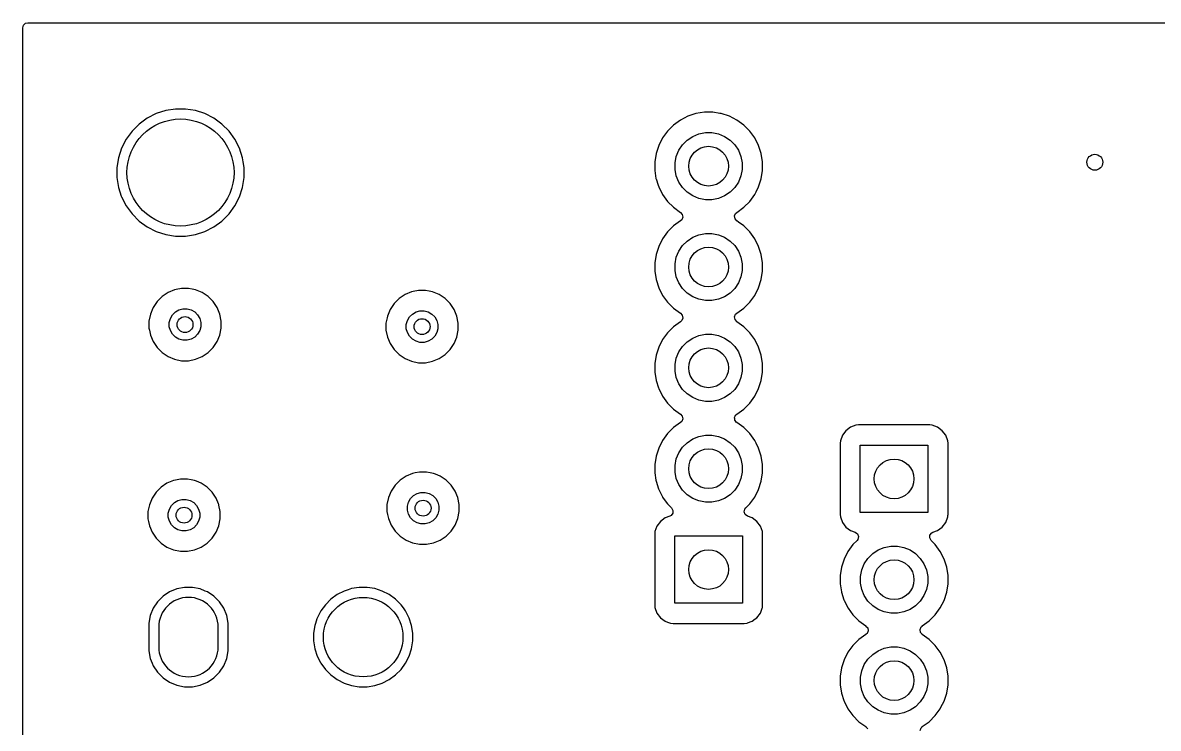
# Model space of a CAD drawing. Header units: inches. Extents: x 4.69 to 7.16, y -3.99 to -2.59.
# Drawn here: x 4.686 to 5.812, y -3.287 to -2.588 of the extents above; entities that cross this region are included whole.
import ezdxf

# ---------------------------------------------------------------- set-up
doc = ezdxf.new("R2010")
doc.units = ezdxf.units.IN
doc.header["$MEASUREMENT"] = 0
doc.layers.add('BLACK', color=250, linetype='CONTINUOUS')

msp = doc.modelspace()

# ---------------------------------------------------------------- linework, layer by layer
at = {"layer": 'BLACK', "linetype": 'CONTINUOUS'}
for p, q in [((4.6868, -2.5899), (4.6889, -2.5881)), ((4.6889, -2.5881), (4.691, -2.5876)), ((4.691, -2.5876), (7.1594, -2.5876)), ((4.686, -2.5926), (4.6868, -2.5899)), ((4.686, -2.7313), (4.686, -2.5926)), ((4.8183, -2.6778), (4.8095, -2.6823)), ((4.8278, -2.6748), (4.8183, -2.6778)), ((4.8183, -2.6778), (4.8183, -2.6778)), ((4.8376, -2.6732), (4.8278, -2.6748)), ((4.8278, -2.6748), (4.8278, -2.6748)), ((4.8475, -2.6732), (4.8376, -2.6732)), ((4.8573, -2.6748), (4.8475, -2.6732)), ((4.8667, -2.6778), (4.8573, -2.6748)), ((4.8573, -2.6748), (4.8573, -2.6748)), ((4.8573, -2.6748), (4.8573, -2.6748)), ((4.8755, -2.6823), (4.8667, -2.6778)), ((4.8667, -2.6778), (4.8667, -2.6778)), ((4.8667, -2.6778), (4.8667, -2.6778)), ((5.3536, -2.6778), (5.3456, -2.6804)), ((5.3619, -2.6764), (5.3536, -2.6778)), ((5.3536, -2.6778), (5.3536, -2.6778)), ((5.3704, -2.6764), (5.3619, -2.6764)), ((5.3771, -2.6775), (5.3704, -2.6764)), ((5.3787, -2.6778), (5.3771, -2.6775)), ((5.3867, -2.6804), (5.3787, -2.6778)), ((5.3787, -2.6778), (5.3787, -2.6778)), ((4.8015, -2.6882), (4.7945, -2.6952)), ((4.8095, -2.6823), (4.8015, -2.6882)), ((4.8015, -2.6882), (4.8015, -2.6882)), ((4.8836, -2.6882), (4.8755, -2.6823)), ((4.8906, -2.6952), (4.8836, -2.6882)), ((4.8836, -2.6882), (4.8836, -2.6882)), ((4.8836, -2.6882), (4.8836, -2.6882)), ((5.3313, -2.6891), (5.3253, -2.6951)), ((5.3381, -2.6842), (5.3313, -2.6891)), ((5.3313, -2.6891), (5.3313, -2.6891)), ((5.3456, -2.6804), (5.3381, -2.6842)), ((5.3456, -2.6804), (5.3456, -2.6804)), ((5.3942, -2.6842), (5.3867, -2.6804)), ((5.3867, -2.6804), (5.3867, -2.6804)), ((5.3867, -2.6804), (5.3867, -2.6804)), ((5.401, -2.6891), (5.3942, -2.6842)), ((5.4069, -2.6951), (5.401, -2.6891)), ((5.401, -2.6891), (5.401, -2.6891)), ((5.401, -2.6891), (5.401, -2.6891)), ((4.7945, -2.6952), (4.7886, -2.7032)), ((4.7945, -2.6952), (4.7945, -2.6952)), ((4.8964, -2.7032), (4.8906, -2.6952)), ((4.8906, -2.6952), (4.8906, -2.6952)), ((4.8906, -2.6952), (4.8906, -2.6952)), ((5.3204, -2.7019), (5.3166, -2.7094)), ((5.3253, -2.6951), (5.3204, -2.7019)), ((5.3253, -2.6951), (5.3253, -2.6951)), ((5.3449, -2.7041), (5.3504, -2.7004)), ((5.3504, -2.7004), (5.3564, -2.6979)), ((5.3564, -2.6979), (5.3629, -2.6966)), ((5.3629, -2.6966), (5.3694, -2.6966)), ((5.3694, -2.6966), (5.3759, -2.6979)), ((5.3759, -2.6979), (5.3819, -2.7004)), ((5.3819, -2.7004), (5.3874, -2.7041)), ((5.4119, -2.7019), (5.4069, -2.6951)), ((5.4069, -2.6951), (5.4069, -2.6951)), ((5.4069, -2.6951), (5.4069, -2.6951)), ((5.4157, -2.7094), (5.4119, -2.7019)), ((4.7841, -2.712), (4.7811, -2.7215)), ((4.7886, -2.7032), (4.7841, -2.712)), ((4.7841, -2.712), (4.7841, -2.712)), ((4.9009, -2.712), (4.8964, -2.7032)), ((4.904, -2.7215), (4.9009, -2.712)), ((5.3166, -2.7094), (5.314, -2.7174)), ((5.3166, -2.7094), (5.3166, -2.7094)), ((5.3366, -2.7141), (5.3403, -2.7087)), ((5.3403, -2.7087), (5.3449, -2.7041)), ((5.3874, -2.7041), (5.392, -2.7087)), ((5.392, -2.7087), (5.3957, -2.7141)), ((5.4183, -2.7174), (5.4157, -2.7094)), ((4.7811, -2.7215), (4.7795, -2.7313)), ((4.7811, -2.7215), (4.7811, -2.7215)), ((4.7811, -2.7215), (4.7811, -2.7215)), ((4.9047, -2.7257), (4.904, -2.7215)), ((5.314, -2.7174), (5.3127, -2.7257)), ((5.314, -2.7174), (5.314, -2.7174)), ((5.314, -2.7174), (5.314, -2.7174)), ((5.3328, -2.7266), (5.3341, -2.7202)), ((5.3341, -2.7202), (5.3366, -2.7141)), ((5.3957, -2.7141), (5.3982, -2.7202)), ((5.3982, -2.7202), (5.3994, -2.7266)), ((5.4196, -2.7257), (5.4183, -2.7174)), ((4.686, -2.8835), (4.686, -2.7313)), ((4.7795, -2.7313), (4.7795, -2.7412)), ((4.9055, -2.7313), (4.9047, -2.7257)), ((4.9055, -2.7412), (4.9055, -2.7313)), ((5.3127, -2.7257), (5.3127, -2.7341)), ((5.3127, -2.7341), (5.3139, -2.7421)), ((5.3328, -2.7332), (5.3328, -2.7266)), ((5.3341, -2.7396), (5.3328, -2.7332)), ((5.3994, -2.7332), (5.3982, -2.7396)), ((5.3994, -2.7266), (5.3994, -2.7332)), ((5.4183, -2.7424), (5.4196, -2.7341)), ((5.4196, -2.7341), (5.4196, -2.7257)), ((4.7795, -2.7412), (4.7811, -2.751)), ((4.904, -2.751), (4.9055, -2.7412)), ((5.3139, -2.7421), (5.314, -2.7424)), ((5.314, -2.7424), (5.316, -2.7486)), ((5.3366, -2.7457), (5.3341, -2.7396)), ((5.3403, -2.7512), (5.3366, -2.7457)), ((5.3957, -2.7457), (5.392, -2.7512)), ((5.3982, -2.7396), (5.3957, -2.7457)), ((5.4157, -2.7505), (5.4183, -2.7424)), ((4.7811, -2.751), (4.7811, -2.751)), ((4.7811, -2.751), (4.7838, -2.7595)), ((4.9009, -2.7604), (4.904, -2.751)), ((5.316, -2.7486), (5.3166, -2.7505)), ((5.3166, -2.7505), (5.3204, -2.758)), ((5.3204, -2.758), (5.3253, -2.7648)), ((5.3449, -2.7558), (5.3403, -2.7512)), ((5.3504, -2.7594), (5.3449, -2.7558)), ((5.3874, -2.7558), (5.3819, -2.7594)), ((5.392, -2.7512), (5.3874, -2.7558)), ((5.4069, -2.7648), (5.4119, -2.758)), ((5.4119, -2.758), (5.4131, -2.7555)), ((5.4131, -2.7555), (5.4157, -2.7505)), ((4.7838, -2.7595), (4.7841, -2.7604)), ((4.7841, -2.7604), (4.7886, -2.7692)), ((4.7886, -2.7692), (4.7945, -2.7773)), ((4.8906, -2.7773), (4.8964, -2.7692)), ((4.8964, -2.7692), (4.9009, -2.7604)), ((5.3253, -2.7648), (5.3253, -2.7648)), ((5.3253, -2.7648), (5.3253, -2.7648)), ((5.3253, -2.7648), (5.3313, -2.7707)), ((5.3564, -2.7619), (5.3504, -2.7594)), ((5.3629, -2.7632), (5.3564, -2.7619)), ((5.3694, -2.7632), (5.3629, -2.7632)), ((5.3759, -2.7619), (5.3694, -2.7632)), ((5.3819, -2.7594), (5.3759, -2.7619)), ((5.401, -2.7707), (5.4069, -2.7648)), ((4.7945, -2.7773), (4.7945, -2.7773)), ((4.7945, -2.7773), (4.7945, -2.7773)), ((4.7945, -2.7773), (4.8015, -2.7843)), ((4.8836, -2.7843), (4.8906, -2.7773)), ((5.3313, -2.7707), (5.3313, -2.7707)), ((5.3313, -2.7707), (5.3313, -2.7707)), ((5.3313, -2.7707), (5.3381, -2.7757)), ((5.3381, -2.7757), (5.3381, -2.7757)), ((5.3381, -2.7757), (5.3382, -2.7757)), ((5.3382, -2.7757), (5.3382, -2.7757)), ((5.3382, -2.7757), (5.3383, -2.7758)), ((5.3383, -2.7758), (5.3383, -2.7758)), ((5.3383, -2.7758), (5.34, -2.7778)), ((5.3405, -2.7805), (5.3394, -2.7831)), ((5.34, -2.7778), (5.3405, -2.7805)), ((5.3918, -2.7793), (5.3929, -2.7768)), ((5.3923, -2.7821), (5.3918, -2.7793)), ((5.3929, -2.7768), (5.394, -2.7758)), ((5.394, -2.7758), (5.3941, -2.7757)), ((5.394, -2.7758), (5.394, -2.7758)), ((5.3941, -2.7757), (5.3941, -2.7757)), ((5.3941, -2.7757), (5.3942, -2.7757)), ((5.3942, -2.7757), (5.401, -2.7707)), ((5.3942, -2.7757), (5.3942, -2.7757)), ((4.8015, -2.7843), (4.8015, -2.7843)), ((4.8015, -2.7843), (4.8015, -2.7843)), ((4.8015, -2.7843), (4.8095, -2.7901)), ((4.8095, -2.7901), (4.8183, -2.7946)), ((4.8667, -2.7946), (4.8755, -2.7901)), ((4.8755, -2.7901), (4.8836, -2.7843)), ((5.3313, -2.7891), (5.3253, -2.7951)), ((5.3381, -2.7842), (5.3313, -2.7891)), ((5.3313, -2.7891), (5.3313, -2.7891)), ((5.3382, -2.7842), (5.3381, -2.7842)), ((5.3383, -2.7841), (5.3382, -2.7841)), ((5.3382, -2.7841), (5.3382, -2.7842)), ((5.3394, -2.7831), (5.3383, -2.7841)), ((5.3383, -2.7841), (5.3383, -2.7841)), ((5.394, -2.784), (5.3923, -2.7821)), ((5.394, -2.7841), (5.394, -2.784)), ((5.3941, -2.7841), (5.394, -2.7841)), ((5.3941, -2.7842), (5.3941, -2.7841)), ((5.3942, -2.7842), (5.3941, -2.7842)), ((5.3959, -2.7854), (5.3942, -2.7842)), ((5.401, -2.7891), (5.3959, -2.7854)), ((5.4069, -2.7951), (5.401, -2.7891)), ((5.401, -2.7891), (5.401, -2.7891)), ((5.401, -2.7891), (5.401, -2.7891)), ((4.8183, -2.7946), (4.8278, -2.7977)), ((4.8278, -2.7977), (4.8376, -2.7992)), ((4.8376, -2.7992), (4.8376, -2.7992)), ((4.8376, -2.7992), (4.8475, -2.7992)), ((4.8475, -2.7992), (4.8573, -2.7977)), ((4.8475, -2.7992), (4.8475, -2.7992)), ((4.8573, -2.7977), (4.8667, -2.7946)), ((5.3204, -2.8019), (5.3166, -2.8094)), ((5.3253, -2.7951), (5.3204, -2.8019)), ((5.3253, -2.7951), (5.3253, -2.7951)), ((5.3449, -2.8041), (5.3504, -2.8004)), ((5.3504, -2.8004), (5.3564, -2.7979)), ((5.3564, -2.7979), (5.3629, -2.7966)), ((5.3629, -2.7966), (5.3694, -2.7966)), ((5.3694, -2.7966), (5.3759, -2.7979)), ((5.3759, -2.7979), (5.3819, -2.8004)), ((5.3819, -2.8004), (5.3874, -2.8041)), ((5.4119, -2.8019), (5.4069, -2.7951)), ((5.4069, -2.7951), (5.4069, -2.7951)), ((5.4069, -2.7951), (5.4069, -2.7951)), ((5.4157, -2.8094), (5.4119, -2.8019)), ((5.3166, -2.8094), (5.314, -2.8174)), ((5.3166, -2.8094), (5.3166, -2.8094)), ((5.3341, -2.8202), (5.3366, -2.8141)), ((5.3366, -2.8141), (5.3403, -2.8087)), ((5.3403, -2.8087), (5.3449, -2.8041)), ((5.3874, -2.8041), (5.392, -2.8087)), ((5.392, -2.8087), (5.3957, -2.8141)), ((5.3957, -2.8141), (5.3982, -2.8202)), ((5.4183, -2.8174), (5.4157, -2.8094)), ((5.314, -2.8174), (5.3127, -2.8257)), ((5.3127, -2.8257), (5.3127, -2.8341)), ((5.314, -2.8174), (5.314, -2.8174)), ((5.314, -2.8174), (5.314, -2.8174)), ((5.3328, -2.8266), (5.3341, -2.8202)), ((5.3982, -2.8202), (5.3994, -2.8266)), ((5.4196, -2.8257), (5.4183, -2.8174)), ((5.4196, -2.8341), (5.4196, -2.8257)), ((5.3127, -2.8341), (5.314, -2.8424)), ((5.3328, -2.8332), (5.3328, -2.8266)), ((5.3341, -2.8396), (5.3328, -2.8332)), ((5.3994, -2.8332), (5.3982, -2.8396)), ((5.3994, -2.8266), (5.3994, -2.8332)), ((5.4183, -2.8424), (5.4196, -2.8341)), ((5.314, -2.8424), (5.314, -2.8424)), ((5.314, -2.8424), (5.3166, -2.8505)), ((5.3366, -2.8457), (5.3341, -2.8396)), ((5.3403, -2.8512), (5.3366, -2.8457)), ((5.3957, -2.8457), (5.392, -2.8512)), ((5.3982, -2.8396), (5.3957, -2.8457)), ((5.4157, -2.8505), (5.4183, -2.8424)), ((4.8242, -2.8592), (4.8192, -2.8642)), ((4.8301, -2.8553), (4.8242, -2.8592)), ((4.8242, -2.8592), (4.8242, -2.8592)), ((4.8366, -2.8526), (4.8301, -2.8553)), ((4.8383, -2.8523), (4.8366, -2.8526)), ((4.8366, -2.8526), (4.8366, -2.8526)), ((4.8366, -2.8526), (4.8366, -2.8526)), ((4.8435, -2.8512), (4.8383, -2.8523)), ((4.8505, -2.8512), (4.8435, -2.8512)), ((4.8435, -2.8512), (4.8435, -2.8512)), ((4.854, -2.8519), (4.8505, -2.8512)), ((4.8505, -2.8512), (4.8505, -2.8512)), ((4.8574, -2.8526), (4.854, -2.8519)), ((4.8589, -2.8532), (4.8574, -2.8526)), ((4.8574, -2.8526), (4.8574, -2.8526)), ((4.8574, -2.8526), (4.8574, -2.8526)), ((4.8639, -2.8553), (4.8589, -2.8532)), ((4.8698, -2.8592), (4.8639, -2.8553)), ((4.8748, -2.8642), (4.8698, -2.8592)), ((5.0651, -2.8573), (5.0592, -2.8612)), ((5.0716, -2.8546), (5.0651, -2.8573)), ((5.0733, -2.8543), (5.0716, -2.8546)), ((5.0716, -2.8546), (5.0716, -2.8546)), ((5.0716, -2.8546), (5.0716, -2.8546)), ((5.0785, -2.8532), (5.0733, -2.8543)), ((5.0855, -2.8532), (5.0785, -2.8532)), ((5.0785, -2.8532), (5.0785, -2.8532)), ((5.089, -2.8539), (5.0855, -2.8532)), ((5.0855, -2.8532), (5.0855, -2.8532)), ((5.0924, -2.8546), (5.089, -2.8539)), ((5.0941, -2.8553), (5.0924, -2.8546)), ((5.0924, -2.8546), (5.0924, -2.8546)), ((5.0924, -2.8546), (5.0924, -2.8546)), ((5.0989, -2.8573), (5.0941, -2.8553)), ((5.1048, -2.8612), (5.0989, -2.8573)), ((5.3166, -2.8505), (5.3166, -2.8505)), ((5.3166, -2.8505), (5.3204, -2.858)), ((5.3204, -2.858), (5.3253, -2.8648)), ((5.3449, -2.8558), (5.3403, -2.8512)), ((5.3504, -2.8594), (5.3449, -2.8558)), ((5.3564, -2.8619), (5.3504, -2.8594)), ((5.3819, -2.8594), (5.3759, -2.8619)), ((5.3874, -2.8558), (5.3819, -2.8594)), ((5.392, -2.8512), (5.3874, -2.8558)), ((5.4069, -2.8648), (5.4119, -2.858)), ((5.4119, -2.858), (5.4157, -2.8505)), ((4.815, -2.8707), (4.8126, -2.8766)), ((4.8153, -2.8701), (4.815, -2.8707)), ((4.8179, -2.8662), (4.8153, -2.8701)), ((4.8192, -2.8642), (4.8179, -2.8662)), ((4.8192, -2.8642), (4.8192, -2.8642)), ((4.8787, -2.8701), (4.8748, -2.8642)), ((4.8814, -2.8766), (4.8787, -2.8701)), ((5.0542, -2.8662), (5.0503, -2.8721)), ((5.0592, -2.8612), (5.0542, -2.8662)), ((5.0542, -2.8662), (5.0542, -2.8662)), ((5.0592, -2.8612), (5.0592, -2.8612)), ((5.1098, -2.8662), (5.1048, -2.8612)), ((5.1137, -2.8721), (5.1098, -2.8662)), ((5.3253, -2.8648), (5.3253, -2.8648)), ((5.3253, -2.8648), (5.3253, -2.8648)), ((5.3253, -2.8648), (5.3313, -2.8707)), ((5.3313, -2.8707), (5.3313, -2.8707)), ((5.3313, -2.8707), (5.3313, -2.8707)), ((5.3313, -2.8707), (5.3381, -2.8757)), ((5.3629, -2.8632), (5.3564, -2.8619)), ((5.3694, -2.8632), (5.3629, -2.8632)), ((5.3759, -2.8619), (5.3694, -2.8632)), ((5.3942, -2.8757), (5.401, -2.8707)), ((5.401, -2.8707), (5.4069, -2.8648)), ((4.8126, -2.8766), (4.8112, -2.8835)), ((4.8314, -2.8849), (4.8325, -2.881)), ((4.8325, -2.881), (4.8345, -2.8774)), ((4.8345, -2.8774), (4.8374, -2.8745)), ((4.8374, -2.8745), (4.841, -2.8725)), ((4.841, -2.8725), (4.8449, -2.8714)), ((4.8449, -2.8714), (4.8491, -2.8714)), ((4.8491, -2.8714), (4.853, -2.8725)), ((4.853, -2.8725), (4.8566, -2.8745)), ((4.8566, -2.8745), (4.8595, -2.8774)), ((4.8595, -2.8774), (4.8615, -2.881)), ((4.8615, -2.881), (4.8626, -2.8849)), ((4.8828, -2.8835), (4.8814, -2.8766)), ((5.0473, -2.8803), (5.0462, -2.8855)), ((5.0476, -2.8786), (5.0473, -2.8803)), ((5.0503, -2.8721), (5.0476, -2.8786)), ((5.0476, -2.8786), (5.0476, -2.8786)), ((5.0476, -2.8786), (5.0476, -2.8786)), ((5.0675, -2.883), (5.0695, -2.8794)), ((5.0695, -2.8794), (5.0724, -2.8765)), ((5.0724, -2.8765), (5.076, -2.8745)), ((5.076, -2.8745), (5.0799, -2.8734)), ((5.0799, -2.8734), (5.0841, -2.8734)), ((5.0841, -2.8734), (5.088, -2.8745)), ((5.088, -2.8745), (5.0916, -2.8765)), ((5.0916, -2.8765), (5.0945, -2.8794)), ((5.0945, -2.8794), (5.0965, -2.883)), ((5.1164, -2.8786), (5.1137, -2.8721)), ((5.1178, -2.8855), (5.1164, -2.8786)), ((5.3381, -2.8757), (5.3381, -2.8757)), ((5.3381, -2.8757), (5.3382, -2.8757)), ((5.3382, -2.8757), (5.3382, -2.8757)), ((5.3382, -2.8757), (5.3383, -2.8758)), ((5.3383, -2.8758), (5.3383, -2.8758)), ((5.3383, -2.8758), (5.34, -2.8778)), ((5.3405, -2.8805), (5.3394, -2.8831)), ((5.34, -2.8778), (5.3405, -2.8805)), ((5.3918, -2.8793), (5.3929, -2.8768)), ((5.3923, -2.8821), (5.3918, -2.8793)), ((5.394, -2.884), (5.3923, -2.8821)), ((5.3929, -2.8768), (5.394, -2.8758)), ((5.394, -2.8758), (5.3941, -2.8757)), ((5.394, -2.8758), (5.394, -2.8758)), ((5.3941, -2.8757), (5.3941, -2.8757)), ((5.3941, -2.8757), (5.3942, -2.8757)), ((5.3942, -2.8757), (5.3942, -2.8757)), ((4.686, -3.0725), (4.686, -2.8835)), ((4.8112, -2.8835), (4.8112, -2.8905)), ((4.8112, -2.8905), (4.8116, -2.8925)), ((4.8116, -2.8925), (4.8126, -2.8974)), ((4.8314, -2.8891), (4.8314, -2.8849)), ((4.8325, -2.893), (4.8314, -2.8891)), ((4.8345, -2.8966), (4.8325, -2.893)), ((4.8615, -2.893), (4.8595, -2.8966)), ((4.8626, -2.8891), (4.8615, -2.893)), ((4.8626, -2.8849), (4.8626, -2.8891)), ((4.8814, -2.8974), (4.8828, -2.8905)), ((4.8828, -2.8855), (4.8828, -2.8835)), ((4.8828, -2.8905), (4.8828, -2.8855)), ((5.0462, -2.8855), (5.0462, -2.8925)), ((5.0462, -2.8855), (5.0462, -2.8855)), ((5.0462, -2.8925), (5.0476, -2.8994)), ((5.0664, -2.8869), (5.0675, -2.883)), ((5.0664, -2.8911), (5.0664, -2.8869)), ((5.0675, -2.895), (5.0664, -2.8911)), ((5.0965, -2.883), (5.0976, -2.8869)), ((5.0976, -2.8911), (5.0965, -2.895)), ((5.0976, -2.8869), (5.0976, -2.8911)), ((5.1164, -2.8994), (5.1178, -2.8925)), ((5.1178, -2.8925), (5.1178, -2.8855)), ((5.3313, -2.8891), (5.3253, -2.8951)), ((5.3381, -2.8842), (5.3313, -2.8891)), ((5.3313, -2.8891), (5.3313, -2.8891)), ((5.3382, -2.8842), (5.3381, -2.8842)), ((5.3383, -2.8841), (5.3382, -2.8841)), ((5.3382, -2.8841), (5.3382, -2.8842)), ((5.3394, -2.8831), (5.3383, -2.8841)), ((5.3383, -2.8841), (5.3383, -2.8841)), ((5.394, -2.8841), (5.394, -2.884)), ((5.3941, -2.8841), (5.394, -2.8841)), ((5.3941, -2.8842), (5.3941, -2.8841)), ((5.3942, -2.8842), (5.3941, -2.8842)), ((5.401, -2.8891), (5.3942, -2.8842)), ((5.3942, -2.8842), (5.3942, -2.8842)), ((5.4069, -2.8951), (5.401, -2.8891)), ((5.401, -2.8891), (5.401, -2.8891)), ((5.401, -2.8891), (5.401, -2.8891)), ((4.8126, -2.8974), (4.8153, -2.9039)), ((4.8153, -2.9039), (4.8192, -2.9098)), ((4.8374, -2.8995), (4.8345, -2.8966)), ((4.841, -2.9015), (4.8374, -2.8995)), ((4.8449, -2.9026), (4.841, -2.9015)), ((4.8491, -2.9026), (4.8449, -2.9026)), ((4.853, -2.9015), (4.8491, -2.9026)), ((4.8566, -2.8995), (4.853, -2.9015)), ((4.8595, -2.8966), (4.8566, -2.8995)), ((4.8748, -2.9098), (4.8787, -2.9039)), ((4.8787, -2.9039), (4.8814, -2.8974)), ((5.0476, -2.8994), (5.0503, -2.9059)), ((5.0695, -2.8986), (5.0675, -2.895)), ((5.0724, -2.9015), (5.0695, -2.8986)), ((5.076, -2.9035), (5.0724, -2.9015)), ((5.0799, -2.9046), (5.076, -2.9035)), ((5.0841, -2.9046), (5.0799, -2.9046)), ((5.088, -2.9035), (5.0841, -2.9046)), ((5.0916, -2.9015), (5.088, -2.9035)), ((5.0945, -2.8986), (5.0916, -2.9015)), ((5.0965, -2.895), (5.0945, -2.8986)), ((5.1137, -2.9059), (5.1164, -2.8994)), ((5.3204, -2.9019), (5.3166, -2.9094)), ((5.3253, -2.8951), (5.3204, -2.9019)), ((5.3253, -2.8951), (5.3253, -2.8951)), ((5.3403, -2.9087), (5.3449, -2.9041)), ((5.3449, -2.9041), (5.3504, -2.9004)), ((5.3504, -2.9004), (5.3564, -2.8979)), ((5.3564, -2.8979), (5.3629, -2.8966)), ((5.3629, -2.8966), (5.3694, -2.8966)), ((5.3694, -2.8966), (5.3759, -2.8979)), ((5.3759, -2.8979), (5.3819, -2.9004)), ((5.3819, -2.9004), (5.3874, -2.9041)), ((5.3874, -2.9041), (5.392, -2.9087)), ((5.4119, -2.9019), (5.4069, -2.8951)), ((5.4069, -2.8951), (5.4069, -2.8951)), ((5.4069, -2.8951), (5.4069, -2.8951)), ((5.4157, -2.9094), (5.4119, -2.9019)), ((4.8192, -2.9098), (4.8242, -2.9148)), ((4.8242, -2.9148), (4.8301, -2.9187)), ((4.8639, -2.9187), (4.8698, -2.9148)), ((4.8698, -2.9148), (4.8748, -2.9098)), ((5.0503, -2.9059), (5.0542, -2.9118)), ((5.0542, -2.9118), (5.0592, -2.9168)), ((5.1048, -2.9168), (5.1098, -2.9118)), ((5.1098, -2.9118), (5.1137, -2.9059)), ((5.3166, -2.9094), (5.314, -2.9174)), ((5.3166, -2.9094), (5.3166, -2.9094)), ((5.3341, -2.9202), (5.3366, -2.9141)), ((5.3366, -2.9141), (5.3403, -2.9087)), ((5.392, -2.9087), (5.3957, -2.9141)), ((5.3957, -2.9141), (5.3982, -2.9202)), ((5.4183, -2.9174), (5.4157, -2.9094)), ((4.8301, -2.9187), (4.8366, -2.9214)), ((4.8366, -2.9214), (4.8435, -2.9228)), ((4.8435, -2.9228), (4.8435, -2.9228)), ((4.8435, -2.9228), (4.8505, -2.9228)), ((4.8505, -2.9228), (4.8574, -2.9214)), ((4.8505, -2.9228), (4.8505, -2.9228)), ((4.8574, -2.9214), (4.8639, -2.9187)), ((5.0592, -2.9168), (5.0651, -2.9207)), ((5.0651, -2.9207), (5.0716, -2.9234)), ((5.0716, -2.9234), (5.0785, -2.9248)), ((5.0785, -2.9248), (5.0785, -2.9248)), ((5.0785, -2.9248), (5.0855, -2.9248)), ((5.0855, -2.9248), (5.0924, -2.9234)), ((5.0855, -2.9248), (5.0855, -2.9248)), ((5.0924, -2.9234), (5.0989, -2.9207)), ((5.0989, -2.9207), (5.1048, -2.9168)), ((5.314, -2.9174), (5.3127, -2.9257)), ((5.3127, -2.9257), (5.3127, -2.9341)), ((5.314, -2.9174), (5.314, -2.9174)), ((5.314, -2.9174), (5.314, -2.9174)), ((5.3328, -2.9266), (5.3341, -2.9202)), ((5.3328, -2.9332), (5.3328, -2.9266)), ((5.3982, -2.9202), (5.3994, -2.9266)), ((5.3994, -2.9266), (5.3994, -2.9332)), ((5.4196, -2.9257), (5.4183, -2.9174)), ((5.4196, -2.9341), (5.4196, -2.9257)), ((5.3127, -2.9341), (5.314, -2.9423)), ((5.3341, -2.9396), (5.3328, -2.9332)), ((5.3994, -2.9332), (5.3982, -2.9396)), ((5.4183, -2.9424), (5.4196, -2.9341)), ((5.314, -2.9423), (5.314, -2.9424)), ((5.314, -2.9424), (5.3163, -2.9496)), ((5.3163, -2.9496), (5.3166, -2.9505)), ((5.3366, -2.9457), (5.3341, -2.9396)), ((5.3403, -2.9512), (5.3366, -2.9457)), ((5.3957, -2.9457), (5.392, -2.9512)), ((5.3982, -2.9396), (5.3957, -2.9457)), ((5.4157, -2.9505), (5.4183, -2.9424)), ((5.3166, -2.9505), (5.3204, -2.958)), ((5.3204, -2.958), (5.3253, -2.9648)), ((5.3449, -2.9558), (5.3403, -2.9512)), ((5.3504, -2.9594), (5.3449, -2.9558)), ((5.3564, -2.9619), (5.3504, -2.9594)), ((5.3819, -2.9594), (5.3759, -2.9619)), ((5.3874, -2.9558), (5.3819, -2.9594)), ((5.392, -2.9512), (5.3874, -2.9558)), ((5.4069, -2.9648), (5.4119, -2.958)), ((5.4119, -2.958), (5.4157, -2.9505)), ((5.3253, -2.9648), (5.3253, -2.9648)), ((5.3253, -2.9648), (5.3253, -2.9648)), ((5.3253, -2.9648), (5.3313, -2.9707)), ((5.3313, -2.9707), (5.3313, -2.9707)), ((5.3313, -2.9707), (5.3313, -2.9707)), ((5.3313, -2.9707), (5.3381, -2.9757)), ((5.3629, -2.9632), (5.3564, -2.9619)), ((5.3694, -2.9632), (5.3629, -2.9632)), ((5.3759, -2.9619), (5.3694, -2.9632)), ((5.3942, -2.9757), (5.401, -2.9707)), ((5.401, -2.9707), (5.4069, -2.9648)), ((5.3381, -2.9757), (5.3381, -2.9757)), ((5.3381, -2.9757), (5.3382, -2.9757)), ((5.3382, -2.9757), (5.3382, -2.9757)), ((5.3382, -2.9757), (5.3383, -2.9758)), ((5.3383, -2.9758), (5.3383, -2.9758)), ((5.3383, -2.9758), (5.34, -2.9778)), ((5.3394, -2.9831), (5.3383, -2.9841)), ((5.3405, -2.9805), (5.3394, -2.9831)), ((5.34, -2.9778), (5.3405, -2.9805)), ((5.3918, -2.9791), (5.3924, -2.9779)), ((5.3918, -2.9792), (5.3918, -2.9791)), ((5.3918, -2.9793), (5.3918, -2.9792)), ((5.392, -2.9805), (5.3918, -2.9793)), ((5.392, -2.9806), (5.392, -2.9805)), ((5.3922, -2.9819), (5.392, -2.9806)), ((5.3922, -2.982), (5.3922, -2.9819)), ((5.3923, -2.9821), (5.3922, -2.982)), ((5.3931, -2.983), (5.3923, -2.9821)), ((5.3924, -2.9779), (5.3929, -2.9768)), ((5.3929, -2.9768), (5.393, -2.9767)), ((5.393, -2.9766), (5.3932, -2.9765)), ((5.393, -2.9767), (5.393, -2.9766)), ((5.3939, -2.984), (5.3931, -2.983)), ((5.3932, -2.9765), (5.394, -2.9758)), ((5.394, -2.9758), (5.3941, -2.9757)), ((5.394, -2.9758), (5.394, -2.9758)), ((5.3941, -2.9757), (5.3941, -2.9757)), ((5.3941, -2.9757), (5.3942, -2.9757)), ((5.3942, -2.9757), (5.3942, -2.9757)), ((5.3313, -2.9891), (5.3253, -2.9951)), ((5.3381, -2.9842), (5.3313, -2.9891)), ((5.3313, -2.9891), (5.3313, -2.9891)), ((5.3382, -2.9842), (5.3381, -2.9842)), ((5.3383, -2.9841), (5.3382, -2.9841)), ((5.3382, -2.9841), (5.3382, -2.9842)), ((5.3383, -2.9841), (5.3383, -2.9841)), ((5.3941, -2.9842), (5.3939, -2.984)), ((5.3942, -2.9842), (5.3941, -2.9842)), ((5.401, -2.9891), (5.3942, -2.9842)), ((5.4069, -2.9951), (5.401, -2.9891)), ((5.401, -2.9891), (5.401, -2.9891)), ((5.401, -2.9891), (5.401, -2.9891)), ((5.5022, -2.9922), (5.4988, -2.9968)), ((5.5068, -2.9888), (5.5022, -2.9922)), ((5.5122, -2.9868), (5.5068, -2.9888)), ((5.5068, -2.9888), (5.5068, -2.9888)), ((5.5146, -2.9865), (5.5122, -2.9868)), ((5.5122, -2.9868), (5.5122, -2.9868)), ((5.5854, -2.9865), (5.5146, -2.9865)), ((5.5146, -2.9865), (5.5146, -2.9865)), ((5.5878, -2.9868), (5.5854, -2.9865)), ((5.5854, -2.9865), (5.5854, -2.9865)), ((5.5932, -2.9888), (5.5878, -2.9868)), ((5.5878, -2.9868), (5.5878, -2.9868)), ((5.5978, -2.9922), (5.5932, -2.9888)), ((5.5932, -2.9888), (5.5932, -2.9888)), ((5.6012, -2.9968), (5.5978, -2.9922)), ((5.3204, -3.0019), (5.3166, -3.0094)), ((5.3253, -2.9951), (5.3204, -3.0019)), ((5.3253, -2.9951), (5.3253, -2.9951)), ((5.3403, -3.0087), (5.3449, -3.0041)), ((5.3449, -3.0041), (5.3504, -3.0004)), ((5.3504, -3.0004), (5.3564, -2.9979)), ((5.3564, -2.9979), (5.3629, -2.9966)), ((5.3629, -2.9966), (5.3694, -2.9966)), ((5.3694, -2.9966), (5.3759, -2.9979)), ((5.3759, -2.9979), (5.3819, -3.0004)), ((5.3819, -3.0004), (5.3874, -3.0041)), ((5.3874, -3.0041), (5.392, -3.0087)), ((5.4119, -3.0019), (5.4069, -2.9951)), ((5.4069, -2.9951), (5.4069, -2.9951)), ((5.4069, -2.9951), (5.4069, -2.9951)), ((5.4133, -3.0046), (5.4119, -3.0019)), ((5.4157, -3.0094), (5.4133, -3.0046)), ((5.4968, -3.0022), (5.4965, -3.0046)), ((5.4965, -3.0046), (5.4965, -3.0754)), ((5.4988, -2.9968), (5.4968, -3.0022)), ((5.4968, -3.0022), (5.4968, -3.0022)), ((5.4988, -2.9968), (5.4988, -2.9968)), ((5.6032, -3.0022), (5.6012, -2.9968)), ((5.6012, -2.9968), (5.6012, -2.9968)), ((5.6035, -3.0046), (5.6032, -3.0022)), ((5.6032, -3.0022), (5.6032, -3.0022)), ((5.6035, -3.0754), (5.6035, -3.0046)), ((5.6035, -3.0046), (5.6035, -3.0046)), ((5.314, -3.0174), (5.3127, -3.0257)), ((5.3166, -3.0094), (5.314, -3.0174)), ((5.314, -3.0174), (5.314, -3.0174)), ((5.314, -3.0174), (5.314, -3.0174)), ((5.3166, -3.0094), (5.3166, -3.0094)), ((5.3341, -3.0202), (5.3366, -3.0141)), ((5.3366, -3.0141), (5.3403, -3.0087)), ((5.392, -3.0087), (5.3957, -3.0141)), ((5.3957, -3.0141), (5.3982, -3.0202)), ((5.4183, -3.0174), (5.4157, -3.0094)), ((5.4196, -3.0257), (5.4183, -3.0174)), ((5.5165, -3.0735), (5.5165, -3.0065)), ((5.5165, -3.0065), (5.5835, -3.0065)), ((5.5835, -3.0065), (5.5835, -3.0735)), ((5.3127, -3.0257), (5.3127, -3.0341)), ((5.3328, -3.0266), (5.3341, -3.0202)), ((5.3328, -3.0332), (5.3328, -3.0266)), ((5.3982, -3.0202), (5.3994, -3.0266)), ((5.3994, -3.0266), (5.3994, -3.0332)), ((5.4196, -3.0341), (5.4196, -3.0257)), ((5.0661, -3.0373), (5.0602, -3.0412)), ((5.0726, -3.0346), (5.0661, -3.0373)), ((5.075, -3.0341), (5.0726, -3.0346)), ((5.0726, -3.0346), (5.0726, -3.0346)), ((5.0726, -3.0346), (5.0726, -3.0346)), ((5.0795, -3.0332), (5.075, -3.0341)), ((5.0865, -3.0332), (5.0795, -3.0332)), ((5.0795, -3.0332), (5.0795, -3.0332)), ((5.09, -3.0339), (5.0865, -3.0332)), ((5.0865, -3.0332), (5.0865, -3.0332)), ((5.0934, -3.0346), (5.09, -3.0339)), ((5.0953, -3.0354), (5.0934, -3.0346)), ((5.0934, -3.0346), (5.0934, -3.0346)), ((5.0934, -3.0346), (5.0934, -3.0346)), ((5.0999, -3.0373), (5.0953, -3.0354)), ((5.1058, -3.0412), (5.0999, -3.0373)), ((5.3127, -3.0341), (5.3138, -3.0412)), ((5.3341, -3.0396), (5.3328, -3.0332)), ((5.3366, -3.0457), (5.3341, -3.0396)), ((5.3982, -3.0396), (5.3957, -3.0457)), ((5.3994, -3.0332), (5.3982, -3.0396)), ((5.4183, -3.0424), (5.4196, -3.0341)), ((4.8232, -3.0482), (4.8182, -3.0532)), ((4.8291, -3.0443), (4.8232, -3.0482)), ((4.8232, -3.0482), (4.8232, -3.0482)), ((4.8356, -3.0416), (4.8291, -3.0443)), ((4.8375, -3.0412), (4.8356, -3.0416)), ((4.8356, -3.0416), (4.8356, -3.0416)), ((4.8356, -3.0416), (4.8356, -3.0416)), ((4.8425, -3.0402), (4.8375, -3.0412)), ((4.8495, -3.0402), (4.8425, -3.0402)), ((4.8425, -3.0402), (4.8425, -3.0402)), ((4.853, -3.0409), (4.8495, -3.0402)), ((4.8495, -3.0402), (4.8495, -3.0402)), ((4.8564, -3.0416), (4.853, -3.0409)), ((4.8583, -3.0424), (4.8564, -3.0416)), ((4.8564, -3.0416), (4.8564, -3.0416)), ((4.8564, -3.0416), (4.8564, -3.0416)), ((4.8629, -3.0443), (4.8583, -3.0424)), ((4.8688, -3.0482), (4.8629, -3.0443)), ((4.8738, -3.0532), (4.8688, -3.0482)), ((5.0552, -3.0462), (5.0513, -3.0521)), ((5.0602, -3.0412), (5.0552, -3.0462)), ((5.0552, -3.0462), (5.0552, -3.0462)), ((5.0602, -3.0412), (5.0602, -3.0412)), ((5.1108, -3.0462), (5.1058, -3.0412)), ((5.1147, -3.0521), (5.1108, -3.0462)), ((5.3138, -3.0412), (5.314, -3.0424)), ((5.314, -3.0424), (5.3164, -3.0498)), ((5.3164, -3.0498), (5.3166, -3.0505)), ((5.3166, -3.0505), (5.3203, -3.0578)), ((5.3403, -3.0512), (5.3366, -3.0457)), ((5.3449, -3.0558), (5.3403, -3.0512)), ((5.392, -3.0512), (5.3874, -3.0558)), ((5.3957, -3.0457), (5.392, -3.0512)), ((5.4119, -3.058), (5.4157, -3.0505)), ((5.4157, -3.0505), (5.4183, -3.0424)), ((4.8143, -3.0591), (4.8116, -3.0656)), ((4.8182, -3.0532), (4.8143, -3.0591)), ((4.8182, -3.0532), (4.8182, -3.0532)), ((4.8364, -3.0635), (4.84, -3.0615)), ((4.84, -3.0615), (4.8439, -3.0604)), ((4.8439, -3.0604), (4.8481, -3.0604)), ((4.8481, -3.0604), (4.852, -3.0615)), ((4.852, -3.0615), (4.8556, -3.0635)), ((4.8777, -3.0591), (4.8738, -3.0532)), ((4.8801, -3.0648), (4.8777, -3.0591)), ((5.0486, -3.0586), (5.0472, -3.0655)), ((5.0513, -3.0521), (5.0486, -3.0586)), ((5.0685, -3.063), (5.0705, -3.0594)), ((5.0705, -3.0594), (5.0734, -3.0565)), ((5.0734, -3.0565), (5.077, -3.0545)), ((5.077, -3.0545), (5.0809, -3.0534)), ((5.0809, -3.0534), (5.0851, -3.0534)), ((5.0851, -3.0534), (5.089, -3.0545)), ((5.089, -3.0545), (5.0926, -3.0565)), ((5.0926, -3.0565), (5.0955, -3.0594)), ((5.0955, -3.0594), (5.0975, -3.063)), ((5.1174, -3.0586), (5.1147, -3.0521)), ((5.1188, -3.0655), (5.1174, -3.0586)), ((5.3203, -3.0578), (5.3204, -3.058)), ((5.3204, -3.058), (5.3212, -3.0591)), ((5.3212, -3.0591), (5.3253, -3.0648)), ((5.3504, -3.0594), (5.3449, -3.0558)), ((5.3564, -3.0619), (5.3504, -3.0594)), ((5.3629, -3.0632), (5.3564, -3.0619)), ((5.3759, -3.0619), (5.3694, -3.0632)), ((5.3819, -3.0594), (5.3759, -3.0619)), ((5.3874, -3.0558), (5.3819, -3.0594)), ((5.4069, -3.0648), (5.4119, -3.058)), ((4.686, -3.1831), (4.686, -3.0725)), ((4.8116, -3.0656), (4.8102, -3.0725)), ((4.8102, -3.0725), (4.8102, -3.0795)), ((4.8304, -3.0739), (4.8315, -3.07)), ((4.8315, -3.07), (4.8335, -3.0664)), ((4.8335, -3.0664), (4.8364, -3.0635)), ((4.8556, -3.0635), (4.8585, -3.0664)), ((4.8585, -3.0664), (4.8605, -3.07)), ((4.8605, -3.07), (4.8616, -3.0739)), ((4.8804, -3.0655), (4.8801, -3.0648)), ((4.8804, -3.0656), (4.8804, -3.0655)), ((4.8805, -3.0662), (4.8804, -3.0656)), ((4.8818, -3.0725), (4.8805, -3.0662)), ((4.8805, -3.0662), (4.8805, -3.0662)), ((4.8818, -3.0795), (4.8818, -3.0725)), ((5.0472, -3.0655), (5.0472, -3.0725)), ((5.0472, -3.0725), (5.0478, -3.0754)), ((5.0674, -3.0669), (5.0685, -3.063)), ((5.0674, -3.0711), (5.0674, -3.0669)), ((5.0685, -3.075), (5.0674, -3.0711)), ((5.0975, -3.063), (5.0986, -3.0669)), ((5.0986, -3.0711), (5.0975, -3.075)), ((5.0986, -3.0669), (5.0986, -3.0711)), ((5.1174, -3.0794), (5.1188, -3.0725)), ((5.1188, -3.0725), (5.1188, -3.0655)), ((5.3253, -3.0648), (5.3253, -3.0648)), ((5.3253, -3.0648), (5.3253, -3.0648)), ((5.3253, -3.0648), (5.3294, -3.0688)), ((5.3294, -3.0688), (5.3307, -3.0713)), ((5.3307, -3.0713), (5.3305, -3.0741)), ((5.3694, -3.0632), (5.3629, -3.0632)), ((5.4014, -3.0727), (5.402, -3.0699)), ((5.4024, -3.0753), (5.4014, -3.0727)), ((5.402, -3.0699), (5.4029, -3.0688)), ((5.4029, -3.0688), (5.4069, -3.0648)), ((5.5835, -3.0735), (5.5165, -3.0735)), ((4.8102, -3.0795), (4.8108, -3.0822)), ((4.8108, -3.0822), (4.8116, -3.0864)), ((4.8304, -3.0781), (4.8304, -3.0739)), ((4.8315, -3.082), (4.8304, -3.0781)), ((4.8335, -3.0856), (4.8315, -3.082)), ((4.8605, -3.082), (4.8585, -3.0856)), ((4.8616, -3.0781), (4.8605, -3.082)), ((4.8616, -3.0739), (4.8616, -3.0781)), ((4.8804, -3.0864), (4.8818, -3.0795)), ((5.0478, -3.0754), (5.0486, -3.0794)), ((5.0486, -3.0794), (5.0513, -3.0859)), ((5.0705, -3.0786), (5.0685, -3.075)), ((5.0734, -3.0815), (5.0705, -3.0786)), ((5.077, -3.0835), (5.0734, -3.0815)), ((5.0809, -3.0846), (5.077, -3.0835)), ((5.0851, -3.0846), (5.0809, -3.0846)), ((5.089, -3.0835), (5.0851, -3.0846)), ((5.0926, -3.0815), (5.089, -3.0835)), ((5.0955, -3.0786), (5.0926, -3.0815)), ((5.0975, -3.075), (5.0955, -3.0786)), ((5.1147, -3.0859), (5.1174, -3.0794)), ((5.3184, -3.0822), (5.3149, -3.0868)), ((5.323, -3.0787), (5.3184, -3.0822)), ((5.3276, -3.077), (5.323, -3.0787)), ((5.323, -3.0787), (5.323, -3.0787)), ((5.3289, -3.0763), (5.3276, -3.077)), ((5.3305, -3.0741), (5.3289, -3.0763)), ((5.4047, -3.077), (5.4024, -3.0753)), ((5.4093, -3.0787), (5.4047, -3.077)), ((5.4139, -3.0822), (5.4093, -3.0787)), ((5.4093, -3.0787), (5.4093, -3.0787)), ((5.4174, -3.0868), (5.4139, -3.0822)), ((5.4965, -3.0754), (5.4968, -3.0778)), ((5.4968, -3.0778), (5.4968, -3.0778)), ((5.4968, -3.0778), (5.4988, -3.0832)), ((5.4988, -3.0832), (5.4988, -3.0832)), ((5.4988, -3.0832), (5.5022, -3.0878)), ((5.5978, -3.0878), (5.6012, -3.0832)), ((5.6012, -3.0832), (5.6032, -3.0778)), ((5.6032, -3.0778), (5.6034, -3.0763)), ((5.6034, -3.0763), (5.6035, -3.0754)), ((5.6035, -3.0754), (5.6035, -3.0754)), ((4.8116, -3.0864), (4.8143, -3.0929)), ((4.8143, -3.0929), (4.8182, -3.0988)), ((4.8364, -3.0885), (4.8335, -3.0856)), ((4.84, -3.0905), (4.8364, -3.0885)), ((4.8439, -3.0916), (4.84, -3.0905)), ((4.8481, -3.0916), (4.8439, -3.0916)), ((4.852, -3.0905), (4.8481, -3.0916)), ((4.8556, -3.0885), (4.852, -3.0905)), ((4.8585, -3.0856), (4.8556, -3.0885)), ((4.8738, -3.0988), (4.8777, -3.0929)), ((4.8777, -3.0929), (4.8804, -3.0864)), ((5.0513, -3.0859), (5.0552, -3.0918)), ((5.0552, -3.0918), (5.0602, -3.0968)), ((5.1058, -3.0968), (5.1108, -3.0918)), ((5.1108, -3.0918), (5.1147, -3.0859)), ((5.3129, -3.0922), (5.3127, -3.0945)), ((5.3127, -3.0945), (5.3127, -3.1653)), ((5.3149, -3.0868), (5.3129, -3.0922)), ((5.3129, -3.0922), (5.3129, -3.0922)), ((5.3149, -3.0868), (5.3149, -3.0868)), ((5.4194, -3.0922), (5.4174, -3.0868)), ((5.4174, -3.0868), (5.4174, -3.0868)), ((5.4196, -3.0945), (5.4194, -3.0922)), ((5.4194, -3.0922), (5.4194, -3.0922)), ((5.4196, -3.1653), (5.4196, -3.0945)), ((5.4196, -3.0945), (5.4196, -3.0945)), ((5.5022, -3.0878), (5.5068, -3.0912)), ((5.5068, -3.0912), (5.5068, -3.0912)), ((5.5068, -3.0912), (5.5068, -3.0912)), ((5.5068, -3.0912), (5.5115, -3.0929)), ((5.5115, -3.0929), (5.5137, -3.0946)), ((5.5137, -3.0946), (5.5147, -3.0972)), ((5.5854, -3.0986), (5.5856, -3.0959)), ((5.5856, -3.0959), (5.5873, -3.0936)), ((5.5873, -3.0936), (5.5885, -3.0929)), ((5.5885, -3.0929), (5.5932, -3.0912)), ((5.5932, -3.0912), (5.5978, -3.0878)), ((4.8182, -3.0988), (4.8232, -3.1038)), ((4.8232, -3.1038), (4.8291, -3.1077)), ((4.8629, -3.1077), (4.8688, -3.1038)), ((4.8688, -3.1038), (4.8738, -3.0988)), ((5.0602, -3.0968), (5.0661, -3.1007)), ((5.0661, -3.1007), (5.0726, -3.1034)), ((5.0726, -3.1034), (5.0795, -3.1048)), ((5.0795, -3.1048), (5.0795, -3.1048)), ((5.0795, -3.1048), (5.0865, -3.1048)), ((5.0865, -3.1048), (5.0934, -3.1034)), ((5.0865, -3.1048), (5.0865, -3.1048)), ((5.0934, -3.1034), (5.0999, -3.1007)), ((5.0999, -3.1007), (5.1058, -3.0968)), ((5.3327, -3.1634), (5.3327, -3.0965)), ((5.3327, -3.0965), (5.3996, -3.0965)), ((5.3996, -3.0965), (5.3996, -3.1634)), ((5.5092, -3.1052), (5.5043, -3.112)), ((5.5133, -3.1011), (5.5092, -3.1052)), ((5.5141, -3.1), (5.5133, -3.1011)), ((5.5147, -3.0972), (5.5141, -3.1)), ((5.5403, -3.108), (5.5467, -3.1067)), ((5.5467, -3.1067), (5.5533, -3.1067)), ((5.5533, -3.1067), (5.5597, -3.108)), ((5.5867, -3.1011), (5.5854, -3.0986)), ((5.5908, -3.1052), (5.5867, -3.1011)), ((5.5957, -3.112), (5.5908, -3.1052)), ((5.5908, -3.1052), (5.5908, -3.1052)), ((5.5908, -3.1052), (5.5908, -3.1052)), ((4.8291, -3.1077), (4.8356, -3.1104)), ((4.8356, -3.1104), (4.8425, -3.1118)), ((4.8425, -3.1118), (4.8425, -3.1118)), ((4.8425, -3.1118), (4.8495, -3.1118)), ((4.8495, -3.1118), (4.8564, -3.1104)), ((4.8495, -3.1118), (4.8495, -3.1118)), ((4.8564, -3.1104), (4.8629, -3.1077)), ((5.5043, -3.112), (5.5004, -3.1195)), ((5.5205, -3.1242), (5.5241, -3.1188)), ((5.5241, -3.1188), (5.5288, -3.1141)), ((5.5288, -3.1141), (5.5342, -3.1105)), ((5.5342, -3.1105), (5.5403, -3.108)), ((5.5597, -3.108), (5.5658, -3.1105)), ((5.5658, -3.1105), (5.5712, -3.1141)), ((5.5712, -3.1141), (5.5759, -3.1188)), ((5.5759, -3.1188), (5.5795, -3.1242)), ((5.5996, -3.1195), (5.5957, -3.112)), ((5.4978, -3.1275), (5.4965, -3.1358)), ((5.5004, -3.1195), (5.4978, -3.1275)), ((5.4978, -3.1275), (5.4978, -3.1275)), ((5.4978, -3.1275), (5.4978, -3.1275)), ((5.5004, -3.1195), (5.5004, -3.1195)), ((5.518, -3.1303), (5.5205, -3.1242)), ((5.5795, -3.1242), (5.582, -3.1303)), ((5.6022, -3.1275), (5.5996, -3.1195)), ((5.6035, -3.1358), (5.6022, -3.1275)), ((5.4965, -3.1358), (5.4965, -3.1442)), ((5.5167, -3.1367), (5.518, -3.1303)), ((5.5167, -3.1433), (5.5167, -3.1367)), ((5.582, -3.1303), (5.5833, -3.1367)), ((5.5833, -3.1367), (5.5833, -3.1433)), ((5.6035, -3.1442), (5.6035, -3.1358)), ((4.8317, -3.1521), (4.8253, -3.1564)), ((4.8389, -3.1491), (4.8317, -3.1521)), ((4.8465, -3.1476), (4.8389, -3.1491)), ((4.8389, -3.1491), (4.8389, -3.1491)), ((4.8543, -3.1476), (4.8465, -3.1476)), ((4.8465, -3.1476), (4.8465, -3.1476)), ((4.8619, -3.1491), (4.8543, -3.1476)), ((4.8543, -3.1476), (4.8543, -3.1476)), ((4.8669, -3.1512), (4.8619, -3.1491)), ((4.8619, -3.1491), (4.8619, -3.1491)), ((4.8691, -3.1521), (4.8669, -3.1512)), ((4.8755, -3.1564), (4.8691, -3.1521)), ((5.0047, -3.1512), (4.9978, -3.1547)), ((5.0086, -3.15), (5.0047, -3.1512)), ((5.0047, -3.1512), (5.0047, -3.1512)), ((5.0047, -3.1512), (5.0047, -3.1512)), ((5.0121, -3.1488), (5.0086, -3.15)), ((5.0197, -3.1476), (5.0121, -3.1488)), ((5.0121, -3.1488), (5.0121, -3.1488)), ((5.0121, -3.1488), (5.0121, -3.1488)), ((5.0275, -3.1476), (5.0197, -3.1476)), ((5.0352, -3.1488), (5.0275, -3.1476)), ((5.0425, -3.1512), (5.0352, -3.1488)), ((5.0494, -3.1547), (5.0425, -3.1512)), ((5.4965, -3.1442), (5.4978, -3.1521)), ((5.4978, -3.1521), (5.4978, -3.1525)), ((5.4978, -3.1525), (5.5002, -3.1598)), ((5.518, -3.1497), (5.5167, -3.1433)), ((5.5205, -3.1558), (5.518, -3.1497)), ((5.582, -3.1497), (5.5795, -3.1558)), ((5.5833, -3.1433), (5.582, -3.1497)), ((5.5996, -3.1605), (5.6022, -3.1525)), ((5.6022, -3.1525), (5.6035, -3.1442)), ((5.6022, -3.1525), (5.6022, -3.1525)), ((4.8198, -3.1619), (4.8155, -3.1683)), ((4.8253, -3.1564), (4.8198, -3.1619)), ((4.8198, -3.1619), (4.8198, -3.1619)), ((4.8253, -3.1564), (4.8253, -3.1564)), ((4.881, -3.1619), (4.8755, -3.1564)), ((4.8853, -3.1683), (4.881, -3.1619)), ((4.9915, -3.1593), (4.9861, -3.1648)), ((4.9978, -3.1547), (4.9915, -3.1593)), ((5.0557, -3.1593), (5.0494, -3.1547)), ((5.0494, -3.1547), (5.0494, -3.1547)), ((5.0494, -3.1547), (5.0494, -3.1547)), ((5.0612, -3.1648), (5.0557, -3.1593)), ((5.3996, -3.1634), (5.3327, -3.1634)), ((5.5002, -3.1598), (5.5004, -3.1605)), ((5.5004, -3.1605), (5.5041, -3.1677)), ((5.5241, -3.1612), (5.5205, -3.1558)), ((5.5288, -3.1659), (5.5241, -3.1612)), ((5.5759, -3.1612), (5.5712, -3.1659)), ((5.5795, -3.1558), (5.5759, -3.1612)), ((5.5957, -3.168), (5.5996, -3.1605)), ((4.8155, -3.1683), (4.8125, -3.1755)), ((4.8883, -3.1755), (4.8853, -3.1683)), ((4.9815, -3.171), (4.978, -3.178)), ((4.9861, -3.1648), (4.9815, -3.171)), ((4.9815, -3.171), (4.9815, -3.171)), ((5.0635, -3.168), (5.0612, -3.1648)), ((5.0657, -3.171), (5.0635, -3.168)), ((5.0692, -3.178), (5.0657, -3.171)), ((5.3127, -3.1653), (5.3129, -3.1677)), ((5.3129, -3.1677), (5.3129, -3.1677)), ((5.3129, -3.1677), (5.3149, -3.1731)), ((5.3149, -3.1731), (5.3149, -3.1731)), ((5.3149, -3.1731), (5.3184, -3.1777)), ((5.4139, -3.1777), (5.4174, -3.1731)), ((5.4174, -3.1731), (5.4191, -3.1683)), ((5.4174, -3.1731), (5.4174, -3.1731)), ((5.4174, -3.1731), (5.4174, -3.1731)), ((5.4191, -3.1683), (5.4194, -3.1677)), ((5.4194, -3.1677), (5.4196, -3.1653)), ((5.4194, -3.1677), (5.4194, -3.1677)), ((5.4196, -3.1653), (5.4196, -3.1653)), ((5.5041, -3.1677), (5.5043, -3.168)), ((5.5043, -3.168), (5.5045, -3.1683)), ((5.5045, -3.1683), (5.5092, -3.1748)), ((5.5092, -3.1748), (5.5092, -3.1748)), ((5.5092, -3.1748), (5.5092, -3.1748)), ((5.5092, -3.1748), (5.5152, -3.1808)), ((5.5342, -3.1695), (5.5288, -3.1659)), ((5.5403, -3.172), (5.5342, -3.1695)), ((5.5467, -3.1733), (5.5403, -3.172)), ((5.5533, -3.1733), (5.5467, -3.1733)), ((5.5597, -3.172), (5.5533, -3.1733)), ((5.5658, -3.1695), (5.5597, -3.172)), ((5.5712, -3.1659), (5.5658, -3.1695)), ((5.5848, -3.1808), (5.5908, -3.1748)), ((5.5908, -3.1748), (5.5957, -3.168)), ((4.686, -3.5755), (4.686, -3.1831)), ((4.8125, -3.1755), (4.811, -3.1831)), ((4.811, -3.1831), (4.811, -3.2106)), ((4.8125, -3.1755), (4.8125, -3.1755)), ((4.8898, -3.1831), (4.8883, -3.1755)), ((4.8898, -3.193), (4.8898, -3.1831)), ((4.9756, -3.1853), (4.9744, -3.193)), ((4.9762, -3.1834), (4.9756, -3.1853)), ((4.9777, -3.1788), (4.9762, -3.1834)), ((4.978, -3.178), (4.9777, -3.1788)), ((5.0716, -3.1853), (5.0692, -3.178)), ((5.0729, -3.193), (5.0716, -3.1853)), ((5.3184, -3.1777), (5.323, -3.1811)), ((5.323, -3.1811), (5.323, -3.1811)), ((5.323, -3.1811), (5.323, -3.1811)), ((5.323, -3.1811), (5.3253, -3.182)), ((5.3253, -3.182), (5.3284, -3.1831)), ((5.3284, -3.1831), (5.3284, -3.1831)), ((5.3284, -3.1831), (5.3308, -3.1834)), ((5.3308, -3.1834), (5.3308, -3.1834)), ((5.3308, -3.1834), (5.3308, -3.1834)), ((5.3308, -3.1834), (5.3308, -3.1834)), ((5.3308, -3.1834), (5.4015, -3.1834)), ((5.4015, -3.1834), (5.4039, -3.1831)), ((5.4015, -3.1834), (5.4015, -3.1834)), ((5.4015, -3.1834), (5.4015, -3.1834)), ((5.4015, -3.1834), (5.4015, -3.1834)), ((5.4039, -3.1831), (5.4043, -3.183)), ((5.4039, -3.1831), (5.4039, -3.1831)), ((5.4039, -3.1831), (5.4039, -3.1831)), ((5.4043, -3.183), (5.4046, -3.1829)), ((5.4046, -3.1829), (5.4093, -3.1811)), ((5.4093, -3.1811), (5.4124, -3.1788)), ((5.4124, -3.1788), (5.4139, -3.1777)), ((5.5152, -3.1808), (5.5152, -3.1808)), ((5.5152, -3.1808), (5.5152, -3.1808)), ((5.5152, -3.1808), (5.522, -3.1857)), ((5.522, -3.1857), (5.522, -3.1857)), ((5.522, -3.1857), (5.522, -3.1858)), ((5.522, -3.1858), (5.522, -3.1858)), ((5.522, -3.1858), (5.5221, -3.1859)), ((5.5221, -3.1859), (5.5221, -3.1859)), ((5.5221, -3.1859), (5.5239, -3.1878)), ((5.5768, -3.1868), (5.5779, -3.1859)), ((5.5779, -3.1859), (5.578, -3.1858)), ((5.5779, -3.1859), (5.5779, -3.1859)), ((5.578, -3.1857), (5.5848, -3.1808)), ((5.578, -3.1858), (5.578, -3.1857)), ((5.578, -3.1857), (5.578, -3.1857)), ((5.578, -3.1858), (5.578, -3.1858)), ((4.8209, -3.187), (4.8209, -3.2067)), ((4.8209, -3.187), (4.8209, -3.2067)), ((4.8799, -3.2067), (4.8799, -3.187)), ((4.8799, -3.2067), (4.8799, -3.187)), ((4.8898, -3.2106), (4.8898, -3.193)), ((4.9744, -3.193), (4.9744, -3.2007)), ((5.0729, -3.2007), (5.0729, -3.193)), ((5.522, -3.1943), (5.5152, -3.1992)), ((5.5221, -3.1941), (5.522, -3.1942)), ((5.522, -3.1942), (5.522, -3.1942)), ((5.522, -3.1942), (5.522, -3.1943)), ((5.5232, -3.1932), (5.5221, -3.1941)), ((5.5221, -3.1941), (5.5221, -3.1941)), ((5.5243, -3.1906), (5.5232, -3.1932)), ((5.5239, -3.1878), (5.5243, -3.1906)), ((5.5757, -3.1894), (5.5768, -3.1868)), ((5.5761, -3.1922), (5.5757, -3.1894)), ((5.5779, -3.1941), (5.5761, -3.1922)), ((5.578, -3.1942), (5.5779, -3.1941)), ((5.5779, -3.1941), (5.5779, -3.1941)), ((5.578, -3.1943), (5.578, -3.1942)), ((5.578, -3.1942), (5.578, -3.1942)), ((5.5848, -3.1992), (5.578, -3.1943)), ((5.578, -3.1943), (5.578, -3.1943)), ((4.9744, -3.2007), (4.9756, -3.2084)), ((4.9756, -3.2084), (4.978, -3.2157)), ((5.0692, -3.2157), (5.0716, -3.2084)), ((5.0716, -3.2084), (5.0729, -3.2007)), ((5.5092, -3.2052), (5.5043, -3.212)), ((5.5152, -3.1992), (5.5092, -3.2052)), ((5.5092, -3.2052), (5.5092, -3.2052)), ((5.5152, -3.1992), (5.5152, -3.1992)), ((5.5342, -3.2105), (5.5403, -3.208)), ((5.5403, -3.208), (5.5467, -3.2067)), ((5.5467, -3.2067), (5.5533, -3.2067)), ((5.5533, -3.2067), (5.5597, -3.208)), ((5.5597, -3.208), (5.5658, -3.2105)), ((5.5908, -3.2052), (5.5848, -3.1992)), ((5.5848, -3.1992), (5.5848, -3.1992)), ((5.5848, -3.1992), (5.5848, -3.1992)), ((5.5957, -3.212), (5.5908, -3.2052)), ((5.5908, -3.2052), (5.5908, -3.2052)), ((5.5908, -3.2052), (5.5908, -3.2052)), ((4.811, -3.2106), (4.8125, -3.2182)), ((4.8125, -3.2182), (4.8125, -3.2182)), ((4.8125, -3.2182), (4.8144, -3.2228)), ((4.8853, -3.2254), (4.8883, -3.2182)), ((4.8883, -3.2182), (4.8898, -3.2106)), ((4.978, -3.2157), (4.9812, -3.2221)), ((5.0657, -3.2227), (5.0692, -3.2157)), ((5.5004, -3.2195), (5.4978, -3.2275)), ((5.5043, -3.212), (5.5004, -3.2195)), ((5.5004, -3.2195), (5.5004, -3.2195)), ((5.5205, -3.2242), (5.5241, -3.2188)), ((5.5241, -3.2188), (5.5288, -3.2141)), ((5.5288, -3.2141), (5.5342, -3.2105)), ((5.5658, -3.2105), (5.5712, -3.2141)), ((5.5712, -3.2141), (5.5759, -3.2188)), ((5.5759, -3.2188), (5.5795, -3.2242)), ((5.5996, -3.2195), (5.5957, -3.212)), ((5.5999, -3.2205), (5.5996, -3.2195)), ((4.8144, -3.2228), (4.8155, -3.2254)), ((4.8155, -3.2254), (4.8198, -3.2318)), ((4.881, -3.2318), (4.8853, -3.2254)), ((4.9812, -3.2221), (4.9815, -3.2227)), ((4.9815, -3.2227), (4.9861, -3.2289)), ((4.9861, -3.2289), (4.9915, -3.2344)), ((5.0557, -3.2344), (5.0612, -3.2289)), ((5.0612, -3.2289), (5.0657, -3.2227)), ((5.4978, -3.2275), (5.4965, -3.2358)), ((5.4978, -3.2275), (5.4978, -3.2275)), ((5.4978, -3.2275), (5.4978, -3.2275)), ((5.5167, -3.2367), (5.518, -3.2303)), ((5.518, -3.2303), (5.5205, -3.2242)), ((5.5795, -3.2242), (5.582, -3.2303)), ((5.582, -3.2303), (5.5833, -3.2367)), ((5.6022, -3.2275), (5.5999, -3.2205)), ((5.6035, -3.2358), (5.6022, -3.2275)), ((4.8198, -3.2318), (4.8253, -3.2373)), ((4.8253, -3.2373), (4.8317, -3.2416)), ((4.8317, -3.2416), (4.8389, -3.2446)), ((4.8619, -3.2446), (4.8691, -3.2416)), ((4.8691, -3.2416), (4.8755, -3.2373)), ((4.8755, -3.2373), (4.881, -3.2318)), ((4.9915, -3.2344), (4.9951, -3.237)), ((4.9951, -3.237), (4.9978, -3.239)), ((4.9978, -3.239), (5.0047, -3.2425)), ((5.0047, -3.2425), (5.0121, -3.2449)), ((5.0352, -3.2449), (5.0425, -3.2425)), ((5.0425, -3.2425), (5.0494, -3.239)), ((5.0494, -3.239), (5.0557, -3.2344)), ((5.4965, -3.2358), (5.4965, -3.2442)), ((5.5167, -3.2433), (5.5167, -3.2367)), ((5.5833, -3.2367), (5.5833, -3.2433)), ((5.6035, -3.2442), (5.6035, -3.2358)), ((4.8389, -3.2446), (4.8465, -3.2461)), ((4.8465, -3.2461), (4.8543, -3.2461)), ((4.8543, -3.2461), (4.8619, -3.2446)), ((5.0121, -3.2449), (5.0197, -3.2461)), ((5.0197, -3.2461), (5.0197, -3.2461)), ((5.0197, -3.2461), (5.0275, -3.2461)), ((5.0275, -3.2461), (5.0352, -3.2449)), ((5.0275, -3.2461), (5.0275, -3.2461)), ((5.4965, -3.2442), (5.4978, -3.2525)), ((5.4978, -3.2525), (5.4978, -3.2525)), ((5.4978, -3.2525), (5.5002, -3.2598)), ((5.518, -3.2497), (5.5167, -3.2433)), ((5.5205, -3.2558), (5.518, -3.2497)), ((5.582, -3.2497), (5.5795, -3.2558)), ((5.5833, -3.2433), (5.582, -3.2497)), ((5.5996, -3.2605), (5.6022, -3.2525)), ((5.6022, -3.2525), (5.6035, -3.2442)), ((5.5002, -3.2598), (5.5004, -3.2605)), ((5.5004, -3.2605), (5.5043, -3.268)), ((5.5241, -3.2612), (5.5205, -3.2558)), ((5.5288, -3.2659), (5.5241, -3.2612)), ((5.5759, -3.2612), (5.5712, -3.2659)), ((5.5795, -3.2558), (5.5759, -3.2612)), ((5.5965, -3.2665), (5.5996, -3.2605)), ((5.5043, -3.268), (5.5092, -3.2748)), ((5.5092, -3.2748), (5.5092, -3.2748)), ((5.5092, -3.2748), (5.5092, -3.2748)), ((5.5092, -3.2748), (5.5152, -3.2808)), ((5.5342, -3.2695), (5.5288, -3.2659)), ((5.5403, -3.272), (5.5342, -3.2695)), ((5.5467, -3.2733), (5.5403, -3.272)), ((5.5533, -3.2733), (5.5467, -3.2733)), ((5.5597, -3.272), (5.5533, -3.2733)), ((5.5658, -3.2695), (5.5597, -3.272)), ((5.5712, -3.2659), (5.5658, -3.2695)), ((5.5848, -3.2808), (5.5908, -3.2748)), ((5.5908, -3.2748), (5.5957, -3.268)), ((5.5957, -3.268), (5.5965, -3.2665)), ((5.5152, -3.2808), (5.5152, -3.2808)), ((5.5152, -3.2808), (5.5152, -3.2808)), ((5.5152, -3.2808), (5.522, -3.2857)), ((5.522, -3.2857), (5.522, -3.2857)), ((5.522, -3.2857), (5.522, -3.2858)), ((5.522, -3.2858), (5.522, -3.2858)), ((5.522, -3.2858), (5.5221, -3.2859)), ((5.5221, -3.2859), (5.5221, -3.2859)), ((5.5221, -3.2859), (5.5239, -3.2878)), ((5.5757, -3.2894), (5.5768, -3.2868)), ((5.5768, -3.2868), (5.5779, -3.2859)), ((5.5779, -3.2859), (5.578, -3.2858)), ((5.5779, -3.2859), (5.5779, -3.2859)), ((5.578, -3.2857), (5.5848, -3.2808)), ((5.578, -3.2858), (5.578, -3.2857)), ((5.578, -3.2857), (5.578, -3.2857)), ((5.578, -3.2858), (5.578, -3.2858))]:
    msp.add_line(p, q, dxfattribs=at)
at = {"layer": 'BLACK'}
for centre, radius in [((4.8425, -2.7362), 0.0531), ((4.8425, -2.7362), 0.0531), ((5.3661, -2.7299), 0.0197), ((5.749, -2.726), 0.00787), ((5.3661, -2.8299), 0.0197), ((4.847, -2.887), 0.00787), ((5.082, -2.889), 0.00787), ((5.3661, -2.9299), 0.0197), ((5.3661, -3.0299), 0.0197), ((5.55, -3.04), 0.0197), ((5.083, -3.069), 0.00787), ((4.846, -3.076), 0.00787), ((5.3661, -3.1299), 0.0197), ((5.55, -3.14), 0.0197), ((5.0236, -3.1969), 0.0394), ((5.0236, -3.1969), 0.0394), ((5.55, -3.24), 0.0197)]:
    msp.add_circle(centre, radius, dxfattribs=at)
for centre, start, end in [((4.8504, -3.187), 0, 180), ((4.8504, -3.187), 0, 180), ((4.8504, -3.2067), 180, 360), ((4.8504, -3.2067), 180, 360)]:
    msp.add_arc(centre, 0.0295, start, end, dxfattribs=at)
at = {"layer": 'WHITE'}
for centre, radius in [((5.3661, -2.7299), 0.0197), ((5.749, -2.726), 0.00787), ((5.3661, -2.8299), 0.0197), ((4.847, -2.887), 0.00787), ((5.082, -2.889), 0.00787), ((5.3661, -2.9299), 0.0197), ((5.3661, -3.0299), 0.0197), ((5.55, -3.04), 0.0197), ((5.083, -3.069), 0.00787), ((4.846, -3.076), 0.00787), ((5.3661, -3.1299), 0.0197), ((5.55, -3.14), 0.0197), ((5.55, -3.24), 0.0197)]:
    msp.add_circle(centre, radius, dxfattribs=at)

doc.saveas('drawing.dxf')
